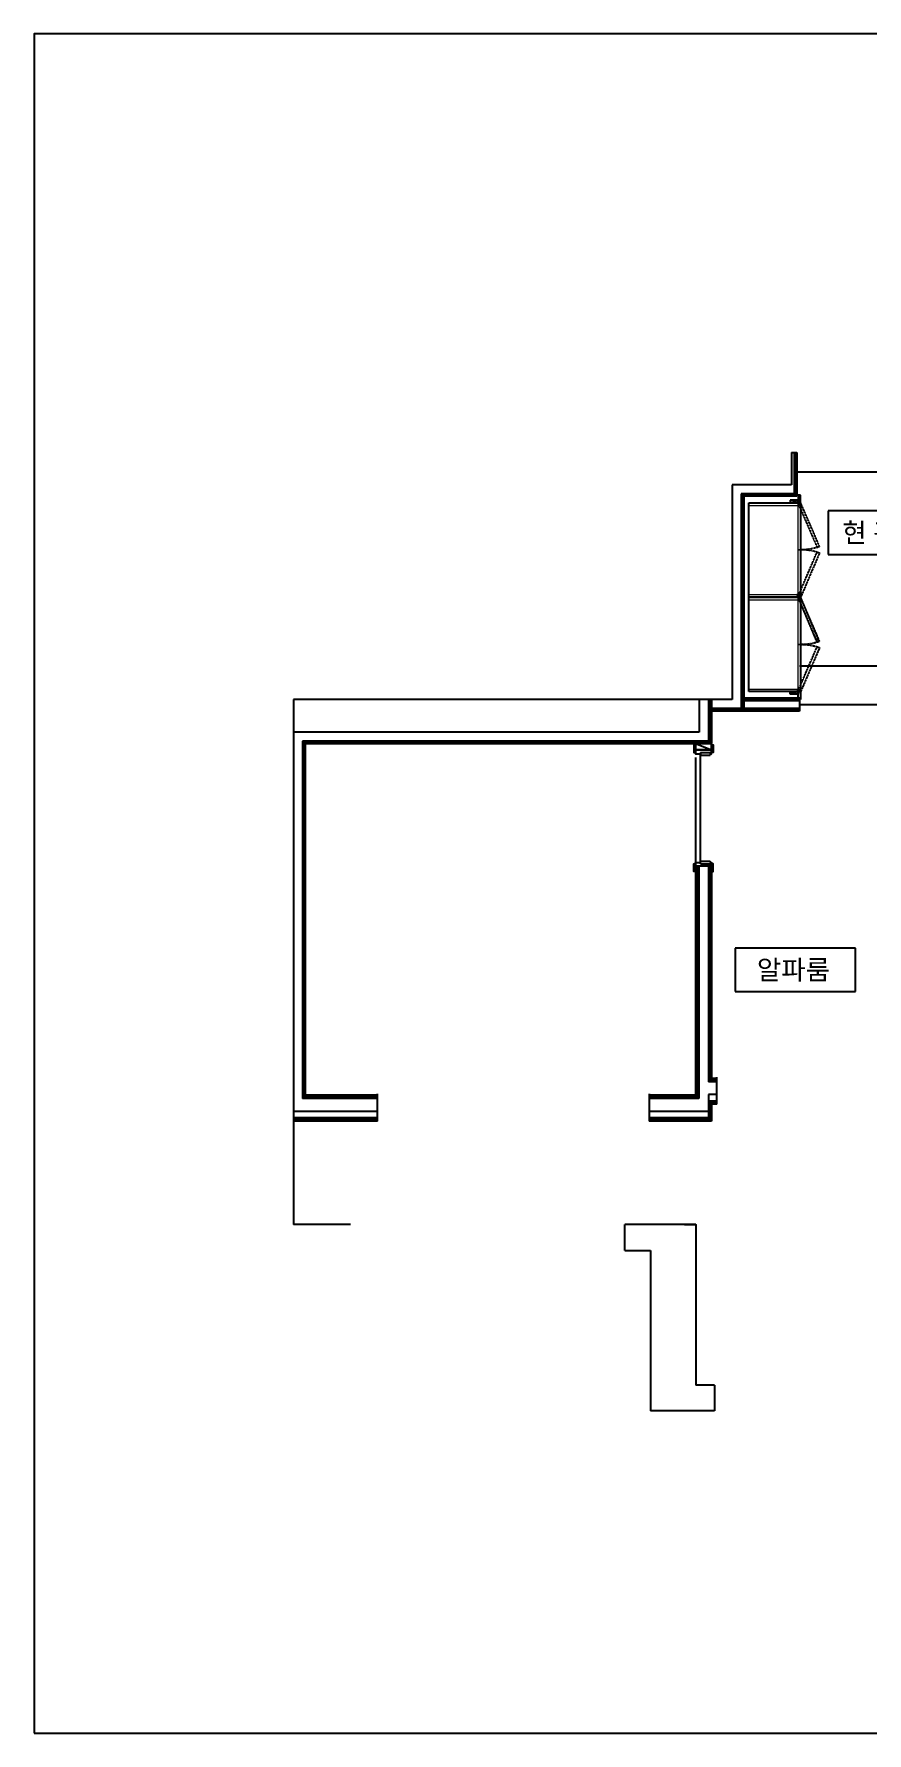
# Model space of a CAD drawing. Header units: millimetres. Extents: x -2005 to 17206, y -1830 to 11304.
# Drawn here: x -2005 to 4433, y -1830 to 11304 of the extents above; entities that cross this region are included whole.
import ezdxf
from ezdxf.enums import TextEntityAlignment as Align

# ---------------------------------------------------------------- set-up
doc = ezdxf.new("R2010")
doc.units = ezdxf.units.MM
doc.linetypes.add('주동원본-1$0$HID', pattern=[2.3, 1.5, -0.8])
doc.linetypes.add('주동원본-1$0$HIDDENX2', pattern=[0.75, 0.5, -0.25])
for name, color, linetype in [('A_TXT', 250, 'Continuous'), ('LEGN', 7, 'Continuous'), ('주동원본-1$0$A_DOOR', 5, 'Continuous'), ('주동원본-1$0$A_DRY', 5, 'Continuous'), ('주동원본-1$0$A_FUR', 15, 'Continuous'), ('주동원본-1$0$A_FUR-IN', 19, 'Continuous'), ('주동원본-1$0$A_HAT_P', 179, 'Continuous'), ('주동원본-1$0$A_INS', 8, 'Continuous'), ('주동원본-1$0$A_WIN', 126, 'Continuous'), ('주동원본-1$0$AS_CON', 10, 'Continuous')]:
    doc.layers.add(name, color=color, linetype=linetype)
doc.styles.add('맑은고딕', font='malgun.ttf')

msp = doc.modelspace()

# ---------------------------------------------------------------- linework, layer by layer
for p, q in [((5152, 6417), (3910, 6417)), ((5152, 6117), (3910, 6117))]:
    msp.add_line(p, q)
msp.add_lwpolyline([(-2005, -1830), (17206, -1830), (17206, 11304), (-2005, 11304)], close=True)
at = {"layer": 'LEGN'}
for p, q in [((4950, 7617), (4134, 7617)), ((4134, 7617), (4134, 7280)), ((4950, 7617), (4134, 7617)), ((4134, 7617), (4134, 7280)), ((4134, 7280), (4950, 7280)), ((4134, 7280), (4950, 7280)), ((4343, 4238), (3413, 4238)), ((3413, 4238), (3413, 3902)), ((4343, 3902), (4343, 4238)), ((3413, 3902), (4343, 3902))]:
    msp.add_line(p, q, dxfattribs=at)
at = {"layer": '주동원본-1$0$A_DOOR', "linetype": 'Continuous'}
msp.add_line((3107, 5820), (3232, 5770), dxfattribs=at)
at = {"layer": '주동원본-1$0$A_DOOR', "color": 8}
for p, q in [((3107, 5710), (3107, 4900)), ((3147, 4910), (3147, 5730))]:
    msp.add_line(p, q, dxfattribs=at)
at = {"layer": '주동원본-1$0$A_DOOR', "ltscale": 0.3}
for p, q in [((3147, 5750), (3147, 5730)), ((3147, 5750), (3232, 5750)), ((3147, 5730), (3222, 5730)), ((3222, 5740), (3222, 5730)), ((3147, 4890), (3147, 4910)), ((3147, 4910), (3222, 4910)), ((3147, 4890), (3232, 4890)), ((3222, 4900), (3222, 4910))]:
    msp.add_line(p, q, dxfattribs=at)
for points in [[(3107, 5750), (3107, 5810), (3095, 5810), (3095, 5750)], [(3232, 5750), (3232, 5810), (3244, 5810), (3244, 5750)], [(3107, 4890), (3107, 4830), (3095, 4830), (3095, 4890)], [(3232, 4890), (3232, 4830), (3244, 4830), (3244, 4890)]]:
    msp.add_lwpolyline(points, close=True, dxfattribs=at)
at = {"layer": '주동원본-1$0$A_DOOR', "linetype": 'Continuous'}
msp.add_lwpolyline([(3107, 5820), (3107, 5770), (3232, 5770), (3232, 5820)], close=True, dxfattribs=at)
at = {"layer": '주동원본-1$0$A_DOOR', "ltscale": 0.3}
for points in [[(3232, 5770), (3107, 5770), (3107, 5740), (3147, 5740)], [(3222, 5740), (3232, 5740), (3232, 5770)], [(3232, 4870), (3107, 4870), (3107, 4900), (3147, 4900)], [(3222, 4900), (3232, 4900), (3232, 4870)]]:
    msp.add_lwpolyline(points, dxfattribs=at)
at = {"layer": '주동원본-1$0$A_DRY'}
for p, q in [((3870, 8070), (3870, 7750)), ((3890, 8070), (3890, 7730)), ((3460, 7750), (3460, 6090)), ((3890, 7750), (3460, 7750)), ((3890, 7730), (3460, 7730)), ((3480, 7730), (3480, 6090)), ((3207, 6160), (3207, 5820)), ((3232, 6160), (3232, 5820)), ((3910, 6090), (3232, 6090)), ((3910, 6070), (3232, 6070)), ((3910, 6170), (3480, 6170)), ((3910, 6160), (3480, 6160)), ((3910, 6150), (3480, 6150)), ((3910, 6170), (3910, 6070)), ((70, 5837), (70, 3075)), ((3207, 5837), (70, 5837)), ((90, 5837), (90, 3075)), ((3232, 5817), (90, 5817)), ((3107, 4870), (3107, 3075)), ((3132, 4870), (3132, 3075)), ((3207, 4870), (3207, 3205)), ((3232, 4870), (3232, 3205)), ((3272, 3205), (3207, 3205)), ((3272, 3230), (3232, 3230)), ((650, 3075), (70, 3075)), ((650, 3100), (90, 3100)), ((3107, 3100), (2750, 3100)), ((3132, 3075), (2750, 3075)), ((3207, 3055), (3207, 2925)), ((3272, 3055), (3207, 3055)), ((3232, 3055), (3232, 2900)), ((3272, 3030), (3232, 3030)), ((650, 2925), (0, 2925)), ((650, 2900), (0, 2900)), ((3232, 2925), (2750, 2925)), ((3232, 2900), (2750, 2900))]:
    msp.add_line(p, q, dxfattribs=at)
at = {"layer": '주동원본-1$0$A_DRY', "color": 8}
for p, q in [((3880, 8070), (3880, 7750)), ((3890, 7740), (3460, 7740)), ((3470, 7730), (3470, 6090)), ((3220, 6160), (3220, 5820)), ((3910, 6080), (3232, 6080)), ((80, 5837), (80, 3075)), ((3207, 5827), (90, 5827)), ((3120, 4870), (3120, 3075)), ((3220, 4870), (3220, 3205)), ((3272, 3217), (3232, 3217)), ((650, 3087), (90, 3087)), ((3107, 3087), (2750, 3087)), ((3220, 3055), (3220, 2925)), ((3272, 3042), (3232, 3042)), ((650, 2912), (0, 2912)), ((3232, 2912), (2750, 2912))]:
    msp.add_line(p, q, dxfattribs=at)
at = {"layer": '주동원본-1$0$A_FUR', "color": 8, "linetype": '주동원본-1$0$HID', "ltscale": 0.7}
for p, q in [((3910, 6975, 0), (3891, 6968, 0)), ((3891, 6968, 0), (4037, 6621, 0)), ((4056, 6628, 0), (3910, 6975, 0)), ((4037, 6621, 0), (4056, 6628, 0))]:
    msp.add_line(p, q, dxfattribs=at)
at = {"layer": '주동원본-1$0$A_FUR', "lineweight": 0}
for p, q in [((3910, 6230, 0), (3890, 6230, 0)), ((3890, 6230, 0), (3890, 6230, 0)), ((3890, 6230, 0), (3910, 6230, 0)), ((3910, 6230, 0), (3910, 6230, 0))]:
    msp.add_line(p, q, dxfattribs=at)
at = {"layer": '주동원본-1$0$A_FUR-IN'}
for p, q in [((3520, 7680), (3920, 7680)), ((3520, 6950), (3520, 7680)), ((3840, 7680), (3900, 7700)), ((3900, 7700), (3840, 7700)), ((3840, 7700), (3840, 7680)), ((3840, 7680), (3900, 7680)), ((3920, 7740), (3900, 7740)), ((3900, 7740), (3900, 7680)), ((3900, 7680), (3900, 7700)), ((3900, 7680), (3920, 7680)), ((3920, 7680), (3920, 7740)), ((3920, 7680), (3920, 6950)), ((3520, 6950), (3920, 6950)), ((3520, 6220), (3520, 6950)), ((3920, 6950), (3520, 6950)), ((3920, 6950), (3920, 6220)), ((3920, 6220), (3520, 6220)), ((3840, 6220), (3900, 6200)), ((3840, 6200), (3840, 6220)), ((3840, 6220), (3900, 6220)), ((3900, 6200), (3840, 6200)), ((3900, 6220), (3900, 6200)), ((3900, 6160), (3900, 6220)), ((3900, 6220), (3920, 6220)), ((3920, 6220), (3920, 6160)), ((3920, 6160), (3900, 6160))]:
    msp.add_line(p, q, dxfattribs=at)
at = {"layer": '주동원본-1$0$A_FUR-IN', "lineweight": 0}
for p, q in [((3520, 7660), (3900, 7660)), ((3900, 7317), (3900, 7680)), ((3900, 7680), (3920, 7680)), ((3920, 7680), (3900, 7680)), ((3900, 7680), (3900, 7680)), ((3900, 7680), (3920, 7680)), ((3920, 7680), (3920, 7317)), ((3920, 7680), (3920, 7680)), ((3920, 7317), (3900, 7317)), ((3900, 6950), (3900, 7317)), ((3900, 7317), (3920, 7317)), ((3920, 7317), (3920, 6950)), ((3520, 6970), (3900, 6970)), ((3520, 6930), (3900, 6930)), ((3900, 6585), (3900, 6950)), ((3900, 6950), (3920, 6950)), ((3920, 6950), (3900, 6950)), ((3920, 6950), (3920, 6585)), ((3920, 6585), (3900, 6585)), ((3900, 6220), (3900, 6585)), ((3900, 6585), (3920, 6585)), ((3920, 6585), (3920, 6220)), ((3520, 6240), (3900, 6240)), ((3920, 6220), (3900, 6220)), ((3900, 6220), (3900, 6220)), ((3900, 6220), (3920, 6220)), ((3920, 6220), (3900, 6220)), ((3920, 6220), (3920, 6220))]:
    msp.add_line(p, q, dxfattribs=at)
at = {"layer": '주동원본-1$0$A_FUR-IN', "color": 1, "linetype": '주동원본-1$0$HIDDENX2', "ltscale": 2}
for p, q in [((3920, 7680), (3901, 7673)), ((3901, 7673), (4047, 7336)), ((4066, 7343), (3920, 7680)), ((3901, 6957), (4047, 7299)), ((4066, 7292), (3920, 6950)), ((4047, 7336), (4066, 7343)), ((4047, 7299), (4066, 7292)), ((3920, 6950), (3901, 6957)), ((3920, 6950), (3901, 6943)), ((3901, 6943), (4047, 6604)), ((4066, 6611), (3920, 6950)), ((4047, 6604), (4066, 6611)), ((3901, 6227), (4047, 6566)), ((4066, 6559), (3920, 6220)), ((4047, 6566), (4066, 6559)), ((3920, 6220), (3901, 6227))]:
    msp.add_line(p, q, dxfattribs=at)
for centre, start, end in [((3920, 7745), 270, 290), ((3920, 6890), 70, 90), ((3920, 7012), 270, 290), ((3920, 6157), 70, 90)]:
    msp.add_arc(centre, 427, start, end, dxfattribs=at)
at = {"layer": '주동원본-1$0$A_HAT_P', "ltscale": 0.7}
msp.add_line((4910, 7917), (3890, 7917), dxfattribs=at)
at = {"layer": '주동원본-1$0$A_INS', "ltscale": 0.7}
for p, q in [((3137, 6157), (3137, 5907)), ((3137, 5907), (0, 5907)), ((3272, 3105), (3207, 3105)), ((3207, 3105), (3207, 3055)), ((650, 2975), (0, 2975)), ((3207, 2975), (2750, 2975))]:
    msp.add_line(p, q, dxfattribs=at)
for centre, radius, start, end in [((3193, 6155), 14, 0.0069, 20.9284), ((3024, 2103), 3, 159.2142, 20.7858), ((3031, 2103), 3, 159.2142, 20.7858), ((3039, 2103), 3, 159.2142, 20.7858), ((3046, 2103), 3, 159.2142, 20.7858), ((3054, 2103), 3, 159.2142, 20.7858), ((3061, 2103), 3, 159.2142, 20.7858), ((3069, 2103), 3, 159.2142, 20.7858), ((3076, 2103), 3, 159.2142, 20.7858), ((3084, 2103), 3, 159.2142, 20.7858), ((3091, 2103), 3, 159.2142, 20.7858), ((3099, 2103), 3, 159.2142, 20.7858), ((3106, 2103), 3, 159.2142, 20.7858)]:
    msp.add_arc(centre, radius, start, end, dxfattribs=at)
at = {"layer": '주동원본-1$0$A_WIN', "linetype": 'Continuous'}
for p, q in [((3272, 3130), (3272, 3240)), ((650, 3000), (650, 3110)), ((2750, 3110), (2750, 3000)), ((3272, 3030), (3272, 3130)), ((650, 2900), (650, 3000)), ((2750, 3000), (2750, 2900))]:
    msp.add_line(p, q, dxfattribs=at)
at = {"layer": '주동원본-1$0$AS_CON'}
for q in [(3890, 8070), (3850, 7820)]:
    msp.add_line((3850, 8070), q, dxfattribs=at)
at = {"layer": '주동원본-1$0$AS_CON', "ltscale": 0.5}
for p, q in [((3390, 7820), (3390, 6160)), ((3850, 7820), (3390, 7820)), ((0, 6160), (0, 2100)), ((3390, 6160), (0, 6160)), ((440, 2100), (0, 2100)), ((3110, 2100), (2560, 2100)), ((2560, 1900), (2560, 2100)), ((3110, 2100), (3110, 860)), ((2560, 1900), (2760, 1900)), ((2760, 1900), (2760, 660)), ((3255, 860), (3110, 860)), ((3255, 860), (3255, 660)), ((3255, 660), (2760, 660))]:
    msp.add_line(p, q, dxfattribs=at)

# ---------------------------------------------------------------- texts
at = {"layer": 'A_TXT', "linetype": 'Continuous', "style": '맑은고딕'}
for s, p in [('현 관', (4242, 7449)), ('현 관', (4242, 7449)), ('알파룸', (3582, 4070))]:
    msp.add_text(s, height=150, dxfattribs=at).set_placement(p, align=Align.MIDDLE_LEFT)

doc.saveas('drawing.dxf')
